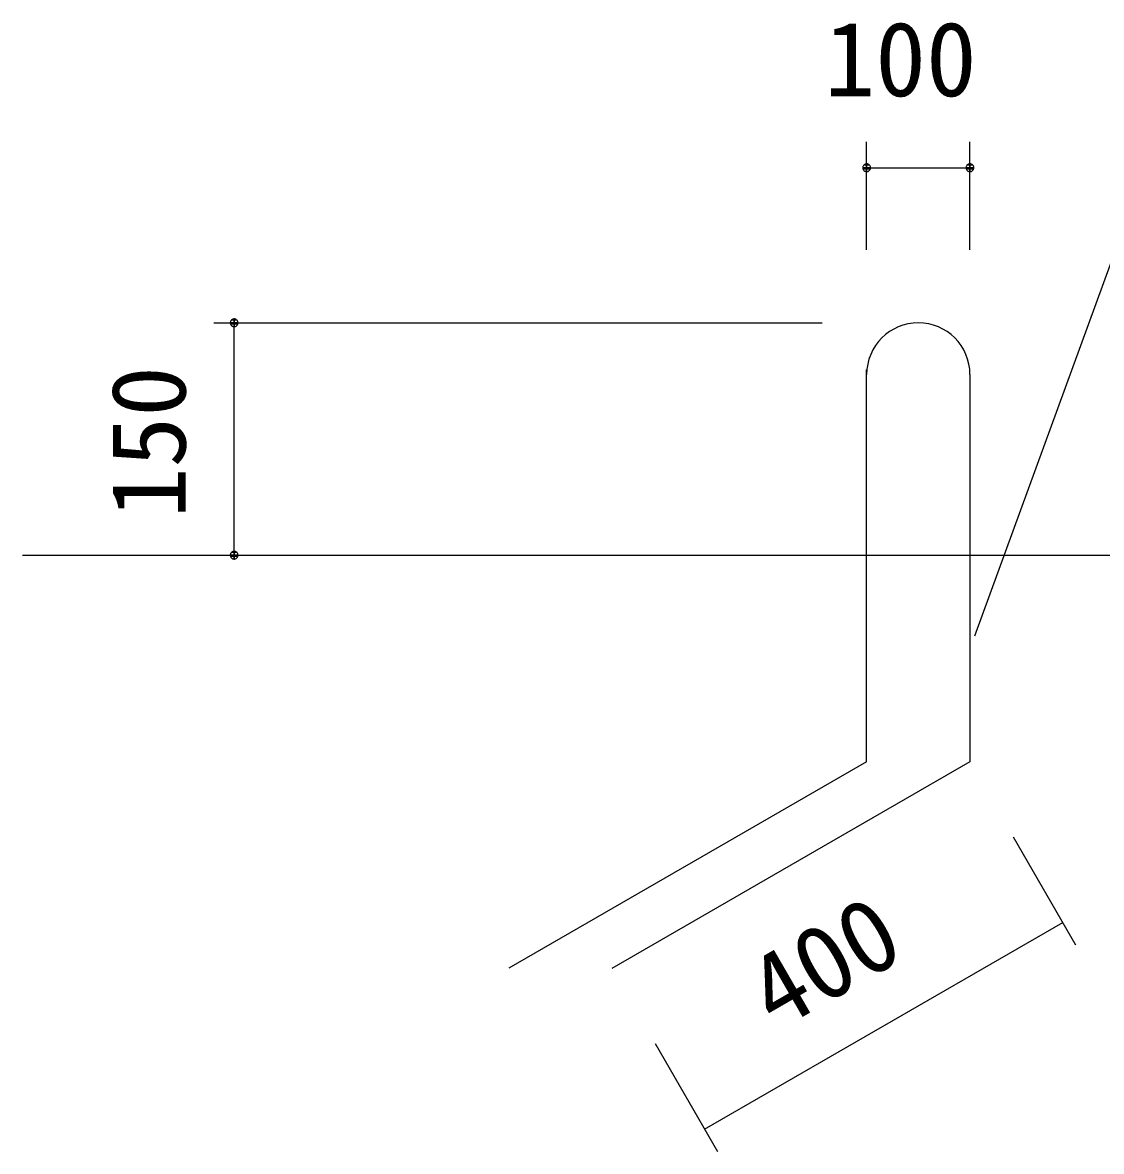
# Model space of a CAD drawing. Units: millimetres, scale not verified. Extents: x -14850 to 14850, y -10500 to 10500.
# Drawn here: x -926 to 745, y 5572 to 7322 of the extents above; entities that cross this region are included whole.
import ezdxf
from ezdxf.enums import TextEntityAlignment as Align

# ---------------------------------------------------------------- set-up
doc = ezdxf.new("R2010")
doc.units = ezdxf.units.MM
doc.header["$LTSCALE"] = 50
doc.layers.add('0-6_文字', color=5, linetype='Continuous', lineweight=25)
doc.styles.add('ＭＳ ゴシック', font='')
doc.styles.get('ＭＳ ゴシック').set_extended_font_data('MS Gothic')

msp = doc.modelspace()

# ---------------------------------------------------------------- linework, layer by layer
at = {"layer": '0-6_文字', "color": 2}
for p, q in [((381.81, 6969.48), (381.81, 7136.62)), ((541.81, 6969.48), (541.81, 7136.62)), ((381.81, 7096.62), (541.81, 7096.62)), ((-629.56, 6856.34), (312.77, 6856.34)), ((-597.93, 6496.31), (-597.93, 6856.34)), ((-629.56, 6496.31), (-354.14, 6496.31)), ((608.98, 6059.97), (705.52, 5892.76)), ((130.7, 5607.08), (685.52, 5927.4)), ((54.16, 5739.65), (150.7, 5572.44))]:
    msp.add_line(p, q, dxfattribs=at)
at = {"layer": '0-6_文字'}
for p, q in [((381.81, 7094.62), (376.16, 7094.62)), ((381.81, 7100.62), (377.35, 7100.62)), ((386.27, 7100.62), (381.81, 7100.62)), ((387.46, 7094.62), (381.81, 7094.62)), ((541.81, 7094.62), (536.16, 7094.62)), ((541.81, 7100.62), (537.35, 7100.62)), ((546.27, 7100.62), (541.81, 7100.62)), ((547.46, 7094.62), (541.81, 7094.62)), ((-597.93, 6860.34), (-602.39, 6860.34)), ((-593.47, 6860.34), (-597.93, 6860.34)), ((-597.93, 6854.34), (-603.58, 6854.34)), ((-592.28, 6854.34), (-597.93, 6854.34)), ((-597.93, 6494.31), (-603.58, 6494.31)), ((-597.93, 6500.31), (-602.39, 6500.31)), ((-593.47, 6500.31), (-597.93, 6500.31)), ((-592.28, 6494.31), (-597.93, 6494.31))]:
    msp.add_line(p, q, dxfattribs=at)
at = {"layer": '0-6_文字', "color": 3}
for p, q in [((549.36, 6371.22), (806.51, 7076.37)), ((381.81, 6176.31), (381.81, 6783.61)), ((541.81, 6776.33), (541.81, 6176.31)), ((-925.66, 6496.31), (1817.5, 6496.31)), ((381.81, 6176.31), (-172.42, 5856.32)), ((541.81, 6176.31), (-13.01, 5855.99))]:
    msp.add_line(p, q, dxfattribs=at)
at = {"layer": '0-6_文字'}
for points in [[(381.81, 7102.62), (381.06, 7102.57), (380.32, 7102.43), (379.6, 7102.2), (378.92, 7101.88), (378.28, 7101.48), (377.7, 7101), (377.19, 7100.45), (376.74, 7099.84), (376.38, 7099.18), (376.1, 7098.48), (375.91, 7097.75), (375.82, 7097), (375.81, 7096.62), (381.81, 7096.62)], [(387.81, 7096.62), (387.76, 7097.37), (387.62, 7098.11), (387.39, 7098.83), (387.07, 7099.51), (386.66, 7100.15), (386.18, 7100.73), (385.63, 7101.24), (385.02, 7101.69), (384.36, 7102.05), (383.66, 7102.33), (382.93, 7102.52), (382.19, 7102.61), (381.81, 7102.62), (381.81, 7096.62)], [(541.81, 7102.62), (541.06, 7102.57), (540.32, 7102.43), (539.6, 7102.2), (538.92, 7101.88), (538.28, 7101.48), (537.7, 7101), (537.19, 7100.45), (536.74, 7099.84), (536.38, 7099.18), (536.1, 7098.48), (535.92, 7097.75), (535.82, 7097), (535.81, 7096.62), (541.81, 7096.62)], [(547.81, 7096.62), (547.76, 7097.37), (547.62, 7098.11), (547.39, 7098.83), (547.07, 7099.51), (546.66, 7100.15), (546.18, 7100.73), (545.63, 7101.24), (545.02, 7101.69), (544.36, 7102.05), (543.66, 7102.33), (542.93, 7102.52), (542.19, 7102.61), (541.81, 7102.62), (541.81, 7096.62)], [(375.81, 7096.62), (375.86, 7095.87), (376, 7095.13), (376.23, 7094.41), (376.55, 7093.73), (376.95, 7093.09), (377.43, 7092.51), (377.98, 7092), (378.59, 7091.56), (379.25, 7091.19), (379.95, 7090.92), (380.68, 7090.73), (381.43, 7090.63), (381.81, 7090.62), (381.81, 7096.62)], [(381.81, 7090.62), (382.56, 7090.67), (383.3, 7090.81), (384.02, 7091.04), (384.7, 7091.36), (385.34, 7091.77), (385.92, 7092.25), (386.43, 7092.8), (386.87, 7093.41), (387.24, 7094.07), (387.51, 7094.77), (387.7, 7095.5), (387.8, 7096.24), (387.81, 7096.62), (381.81, 7096.62)], [(535.81, 7096.62), (535.86, 7095.87), (536, 7095.13), (536.23, 7094.41), (536.55, 7093.73), (536.96, 7093.09), (537.44, 7092.51), (537.98, 7092), (538.59, 7091.56), (539.25, 7091.19), (539.96, 7090.92), (540.68, 7090.73), (541.43, 7090.63), (541.81, 7090.62), (541.81, 7096.62)], [(541.81, 7090.62), (542.56, 7090.67), (543.3, 7090.81), (544.02, 7091.04), (544.7, 7091.36), (545.34, 7091.77), (545.92, 7092.25), (546.43, 7092.8), (546.88, 7093.41), (547.24, 7094.07), (547.52, 7094.77), (547.7, 7095.5), (547.8, 7096.24), (547.81, 7096.62), (541.81, 7096.62)], [(-597.93, 6862.34), (-598.69, 6862.29), (-599.43, 6862.15), (-600.14, 6861.91), (-600.82, 6861.59), (-601.46, 6861.19), (-602.04, 6860.71), (-602.56, 6860.16), (-603, 6859.55), (-603.36, 6858.89), (-603.64, 6858.19), (-603.83, 6857.46), (-603.92, 6856.71), (-603.93, 6856.34), (-597.93, 6856.34)], [(-591.93, 6856.34), (-591.98, 6857.09), (-592.12, 6857.83), (-592.35, 6858.54), (-592.68, 6859.23), (-593.08, 6859.86), (-593.56, 6860.44), (-594.11, 6860.96), (-594.72, 6861.4), (-595.38, 6861.76), (-596.08, 6862.04), (-596.81, 6862.23), (-597.56, 6862.32), (-597.93, 6862.34), (-597.93, 6856.34)], [(-603.93, 6856.34), (-603.89, 6855.58), (-603.74, 6854.84), (-603.51, 6854.13), (-603.19, 6853.44), (-602.79, 6852.81), (-602.31, 6852.23), (-601.76, 6851.71), (-601.15, 6851.27), (-600.49, 6850.91), (-599.79, 6850.63), (-599.06, 6850.44), (-598.31, 6850.35), (-597.93, 6850.34), (-597.93, 6856.34)], [(-597.93, 6850.34), (-597.18, 6850.38), (-596.44, 6850.52), (-595.72, 6850.76), (-595.04, 6851.08), (-594.41, 6851.48), (-593.83, 6851.96), (-593.31, 6852.51), (-592.87, 6853.12), (-592.5, 6853.78), (-592.23, 6854.48), (-592.04, 6855.21), (-591.95, 6855.96), (-591.93, 6856.34), (-597.93, 6856.34)], [(-597.93, 6502.31), (-598.69, 6502.26), (-599.43, 6502.12), (-600.14, 6501.89), (-600.82, 6501.57), (-601.46, 6501.16), (-602.04, 6500.68), (-602.56, 6500.13), (-603, 6499.52), (-603.36, 6498.86), (-603.64, 6498.16), (-603.83, 6497.43), (-603.92, 6496.69), (-603.93, 6496.31), (-597.93, 6496.31)], [(-603.93, 6496.31), (-603.89, 6495.56), (-603.74, 6494.82), (-603.51, 6494.1), (-603.19, 6493.42), (-602.79, 6492.78), (-602.31, 6492.2), (-601.76, 6491.69), (-601.15, 6491.24), (-600.49, 6490.88), (-599.79, 6490.6), (-599.06, 6490.42), (-598.31, 6490.32), (-597.93, 6490.31), (-597.93, 6496.31)], [(-591.93, 6496.31), (-591.98, 6497.06), (-592.12, 6497.8), (-592.35, 6498.52), (-592.68, 6499.2), (-593.08, 6499.84), (-593.56, 6500.42), (-594.11, 6500.93), (-594.72, 6501.38), (-595.38, 6501.74), (-596.08, 6502.02), (-596.81, 6502.2), (-597.56, 6502.3), (-597.93, 6502.31), (-597.93, 6496.31)], [(-597.93, 6490.31), (-597.18, 6490.36), (-596.44, 6490.5), (-595.72, 6490.73), (-595.04, 6491.05), (-594.41, 6491.46), (-593.83, 6491.94), (-593.31, 6492.48), (-592.87, 6493.09), (-592.5, 6493.75), (-592.23, 6494.46), (-592.04, 6495.19), (-591.95, 6495.93), (-591.93, 6496.31), (-597.93, 6496.31)]]:
    msp.add_lwpolyline(points, close=True, dxfattribs=at)
at = {"layer": '0-6_文字', "color": 3}
msp.add_arc((461.81, 6776.34), 80, 0, 180, dxfattribs=at)

# ---------------------------------------------------------------- texts
at = {"layer": '0-6_文字', "color": 4, "style": 'ＭＳ ゴシック'}
msp.add_text('100', height=115.5, dxfattribs=at).set_placement((316.56, 7172.81), align=Align.BOTTOM_LEFT)
for s, rotation, p in [('150', 90, (-638.52, 6553.64)), ('400', 30, (259.36, 5727.34))]:
    msp.add_text(s, height=115.5, rotation=rotation, dxfattribs=at).set_placement(p, align=Align.BOTTOM_LEFT)

doc.saveas('drawing.dxf')
